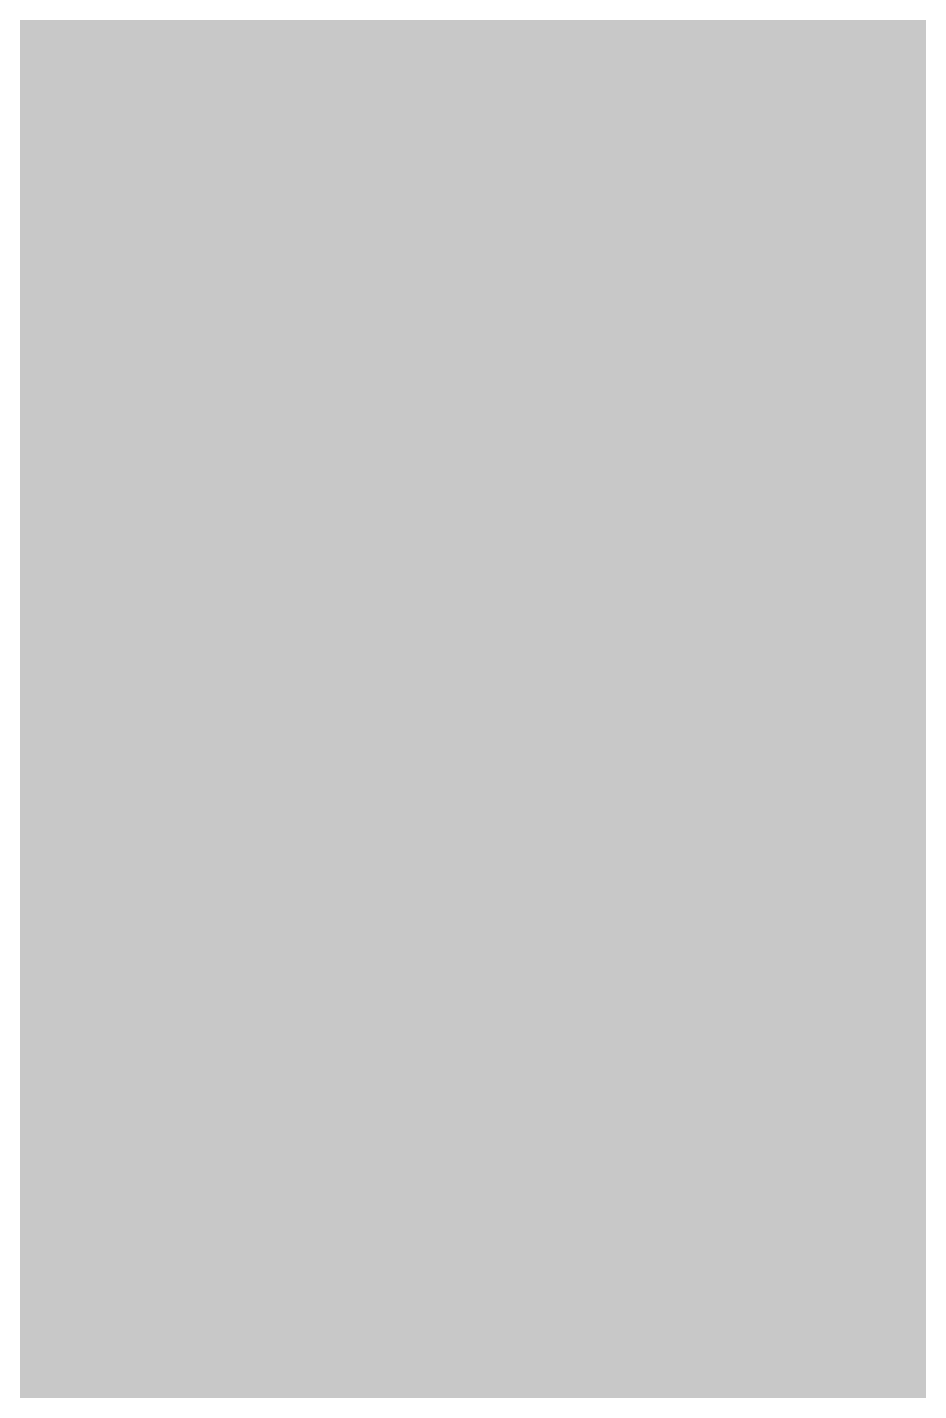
# Model space of a CAD drawing. Header units: inches. Extents: x -4169 to -1846, y 9706 to 12377.
# Drawn here: x -3455.837 to -3454.684, y 10415.804 to 10417.568 of the extents above; entities that cross this region are included whole.
import ezdxf

# ---------------------------------------------------------------- set-up
doc = ezdxf.new("R2010")
doc.units = ezdxf.units.IN
doc.header["$MEASUREMENT"] = 0
doc.layers.add('P-PIPE-1', color=3, linetype='Continuous', lineweight=5)

msp = doc.modelspace()

# ---------------------------------------------------------------- hatches: boundary and pattern name
at = {"layer": 'P-PIPE-1'}
h = msp.add_hatch(color=256, dxfattribs=at)
h.paths.add_polyline_path([(-3456.9449, 10411.1209), (-3455.7574, 10411.1209), (-3455.7574, 10649.8579), (-3456.9449, 10649.8579), (-3456.9449, 10414.0394)], flags=0)
h.paths.add_polyline_path([(-3456.9449, 10668.8079), (-3455.7574, 10668.8079), (-3455.7574, 10669.0579), (-3456.9449, 10669.0579)], flags=0)
h.paths.add_polyline_path([(-3456.9449, 10707.2079), (-3455.7574, 10707.2079), (-3455.7574, 10707.4579), (-3456.9449, 10707.4579)], flags=0)
h.paths.add_polyline_path([(-3456.9449, 10726.4079), (-3455.7574, 10726.4079), (-3455.7574, 10949.9709), (-3456.9449, 10949.9709), (-3456.9449, 10731.731)], flags=0)
h.paths.add_polyline_path([(-3456.9449, 10968.9209), (-3455.7574, 10968.9209), (-3455.7574, 10969.1709), (-3456.9449, 10969.1709)], flags=0)
h.paths.add_polyline_path([(-3455.7574, 11007.3209), (-3455.7574, 11007.5709), (-3456.9449, 11007.5709), (-3456.9267, 11007.3209), (-3455.9269, 11007.3209)], flags=0)
h.paths.add_polyline_path([(-3456.9449, 11026.5209), (-3455.7574, 11026.5209), (-3455.7574, 11122.1894), (-3456.9449, 11122.1894), (-3456.9449, 11033.3572)], flags=0)
h = msp.add_hatch(color=256, dxfattribs=at)
h.paths.add_polyline_path([(-3455.7574, 10411.1209), (-3454.5699, 10411.1209), (-3454.5789, 10649.8579), (-3455.7574, 10649.8579), (-3455.7574, 10420.0505)], flags=0)
h.paths.add_polyline_path([(-3455.7574, 10668.8079), (-3454.5699, 10668.8079), (-3454.5797, 10669.0579), (-3455.7574, 10669.0579)], flags=0)
h.paths.add_polyline_path([(-3455.45, 10707.2079), (-3454.5699, 10707.2079), (-3454.5811, 10707.4579), (-3455.7574, 10707.4579), (-3455.7425, 10707.2079), (-3455.5352, 10707.2079)], flags=0)
h.paths.add_polyline_path([(-3455.7574, 10726.4079), (-3454.5699, 10726.4079), (-3454.5901, 10949.9709), (-3455.7574, 10949.9709), (-3455.7574, 10731.731)], flags=0)
h.paths.add_polyline_path([(-3455.7574, 10968.9209), (-3454.5699, 10968.9209), (-3454.5908, 10969.1709), (-3455.7574, 10969.1709)], flags=0)
h.paths.add_polyline_path([(-3455.7574, 11007.3209), (-3454.5699, 11007.3209), (-3454.5922, 11007.5709), (-3455.7574, 11007.5709)], flags=0)
h.paths.add_polyline_path([(-3455.7574, 11026.5209), (-3454.5699, 11026.5209), (-3454.5964, 11122.1894), (-3455.7574, 11122.1894), (-3455.7574, 11033.3572)], flags=0)

doc.saveas('drawing.dxf')
